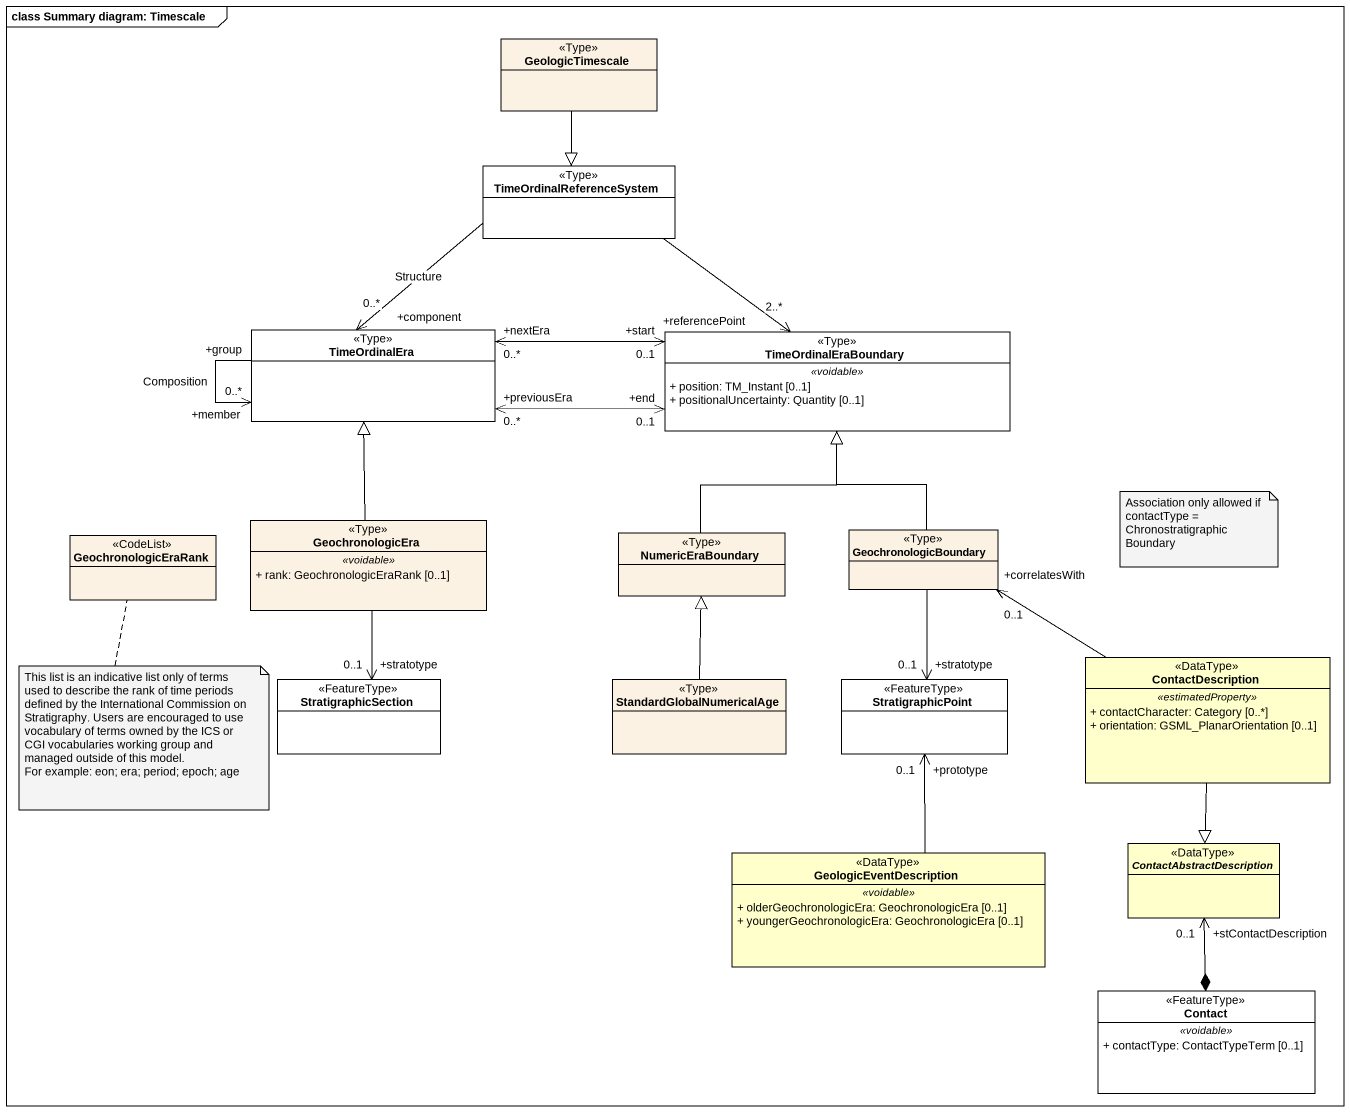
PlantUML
@startuml
mainframe class Summary diagram: Timescale
hide circle
hide empty members
skinparam classAttributeIconSize 0
class GeologicTimescale <<Type>> #FCF2E3
class TimeOrdinalReferenceSystem <<Type>> #FFFFFF
class TimeOrdinalEra <<Type>> #FFFFFF
class TimeOrdinalEraBoundary <<Type>> #FFFFFF {
  .. <<voidable>> ..
  + position: TM_Instant [0..1]
  + positionalUncertainty: Quantity [0..1]
}
class GeochronologicEraRank <<CodeList>> #FCF2E3
class GeochronologicEra <<Type>> #FCF2E3 {
  .. <<voidable>> ..
  + rank: GeochronologicEraRank [0..1]
}
class NumericEraBoundary <<Type>> #FCF2E3
class GeochronologicBoundary <<Type>> #FCF2E3
class StratigraphicSection <<FeatureType>> #FFFFFF
class StandardGlobalNumericalAge <<Type>> #FCF2E3
class StratigraphicPoint <<FeatureType>> #FFFFFF
class ContactDescription <<DataType>> {
  .. <<estimatedProperty>> ..
  + contactCharacter: Category [0..*]
  + orientation: GSML_PlanarOrientation [0..1]
}
class GeologicEventDescription <<DataType>> {
  .. <<voidable>> ..
  + olderGeochronologicEra: GeochronologicEra [0..1]
  + youngerGeochronologicEra: GeochronologicEra [0..1]
}
abstract class ContactAbstractDescription <<DataType>>
class Contact <<FeatureType>> #FFFFFF {
  .. <<voidable>> ..
  + contactType: ContactTypeTerm [0..1]
}
GeologicTimescale --|> TimeOrdinalReferenceSystem
TimeOrdinalReferenceSystem --> "+referencePoint\n2..*" TimeOrdinalEraBoundary
TimeOrdinalEra "+component\n0..*" <-up- TimeOrdinalReferenceSystem : Structure
TimeOrdinalEra "+group" --> "+member\n0..*" TimeOrdinalEra : Composition
TimeOrdinalEraBoundary "+start\n0..1" <-left-> "+nextEra\n0..*" TimeOrdinalEra
TimeOrdinalEraBoundary "+end\n0..1" <-left-> "+previousEra\n0..*" TimeOrdinalEra
GeochronologicEra -up-|> TimeOrdinalEra
GeochronologicEra --> "+stratotype\n0..1" StratigraphicSection
NumericEraBoundary -up-|> TimeOrdinalEraBoundary
GeochronologicBoundary -up-|> TimeOrdinalEraBoundary
GeochronologicBoundary --> "+stratotype\n0..1" StratigraphicPoint
StandardGlobalNumericalAge -up-|> NumericEraBoundary
ContactDescription -left-> "+correlatesWith\n0..1" GeochronologicBoundary
ContactDescription --|> ContactAbstractDescription
GeologicEventDescription -up-> "+prototype\n0..1" StratigraphicPoint
Contact *-up-> "+stContactDescription\n0..1" ContactAbstractDescription
note as N1
  Association only allowed if contactType = ChronostratigraphicBoundary
end note
note bottom of GeochronologicEraRank
  This list is an indicative list only of terms used to describe the rank of time periods defined by the International Commission on Stratigraphy. Users are encouraged to use vocabulary of terms owned by the ICS or CGI vocabularies working group and managed outside of this model.
  For example: eon; era; period; epoch; age
end note
@enduml
